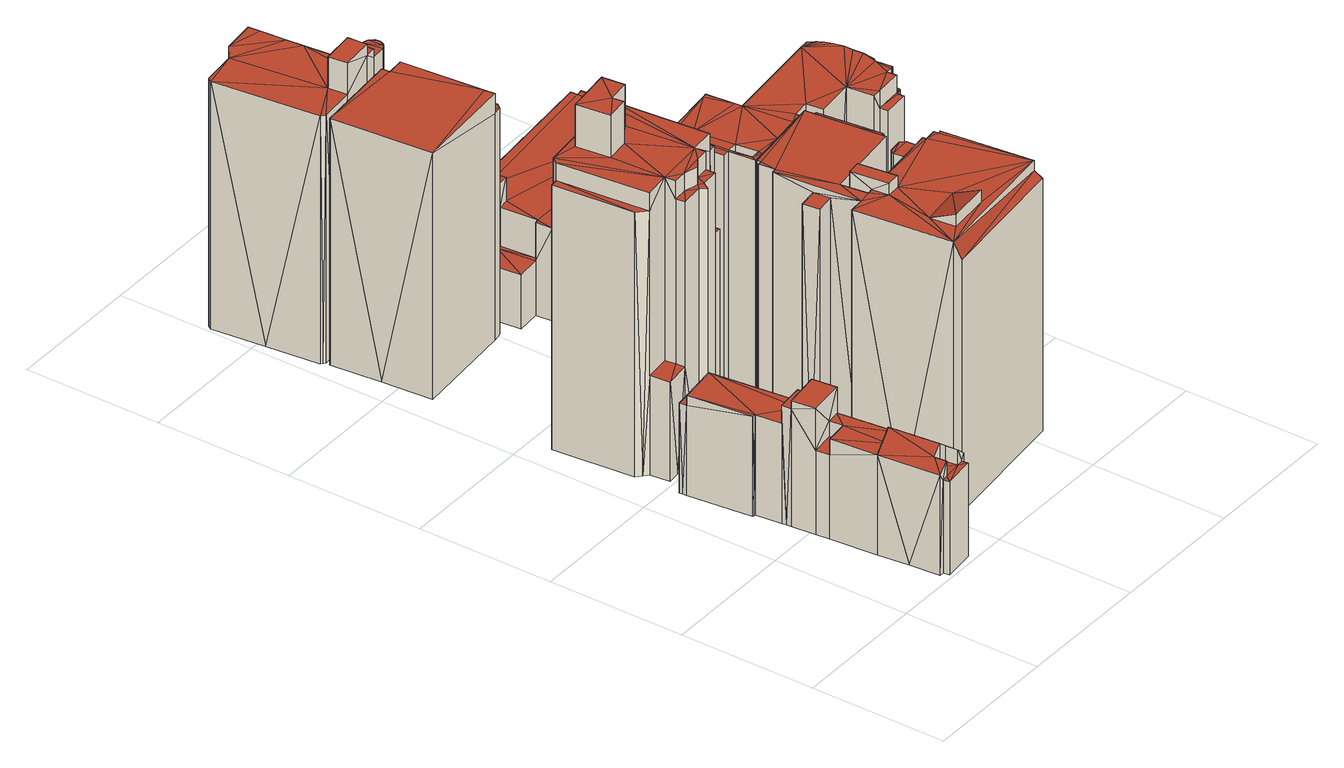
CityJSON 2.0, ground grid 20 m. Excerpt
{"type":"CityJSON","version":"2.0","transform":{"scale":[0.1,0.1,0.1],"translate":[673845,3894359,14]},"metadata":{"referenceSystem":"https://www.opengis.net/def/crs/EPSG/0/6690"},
"CityObjects":{
"building1":{"type":"Building","attributes":{"class":"3002","usage":"401","measuredHeight":19,"storeysAboveGround":5,"BuildingDetailAttribute.totalFloorArea":985.53,"BuildingDetailAttribute.buildingFootprintArea":197.11,"BuildingDetailAttribute.buildingRoofEdgeArea":197.11,"BuildingDetailAttribute.urbanPlanType":"21","BuildingDetailAttribute.landUseType":"212","BuildingDetailAttribute.surveyYear":2021,"BuildingIDAttribute.prefecture":"23","BuildingIDAttribute.city":"23102"},"address":[{"country":"日本","locality":"愛知県名古屋市"}],"geometry":[{"type":"Solid","lod":"2","boundaries":[[[[0,1,2,3,4,5,6,7,8,9,10,11,12,13,14,15,16,17,18,19,20,21,22,23]],[[24,25,26]],[[13,24,26,14]],[[12,27,24,13]],[[15,28,29,16]],[[16,29,30,17]],[[26,31,32,28]],[[14,26,28,15]],[[33,34,25,24]],[[33,9,8,35]],[[34,33,35]],[[10,9,33]],[[36,11,10]],[[36,10,33]],[[7,6,37]],[[35,8,7]],[[35,7,37]],[[37,6,5,38]],[[39,1,0,40]],[[41,39,40]],[[23,22,42]],[[40,0,23]],[[40,23,42]],[[4,3,43]],[[44,4,43]],[[44,38,4]],[[38,5,4]],[[43,45,46]],[[43,3,2,45]],[[47,43,46]],[[45,2,1,39]],[[11,36,27,12]],[[48,49,50,51]],[[39,41,51,50]],[[52,21,20,53]],[[53,20,19,54]],[[18,55,54,19]],[[52,56,57]],[[42,52,57]],[[22,21,52]],[[42,22,52]],[[58,59,57,56]],[[59,58,60,61]],[[61,60,62,63]],[[63,62,64,65]],[[55,18,17]],[[55,17,30]],[[65,64,55]],[[65,55,30]],[[66,40,67]],[[66,67,29]],[[48,28,32]],[[46,48,32]],[[45,49,48]],[[46,45,48]],[[38,44,68,69]],[[69,68,70,71]],[[43,47,70]],[[70,47,31]],[[71,70,31,26]],[[37,38,69]],[[34,35,37]],[[34,37,25]],[[37,69,25]],[[25,69,26]],[[69,71,26]],[[36,33,24,27]],[[41,40,66]],[[51,66,29]],[[41,66,51]],[[28,51,29]],[[48,51,28]],[[52,53,56]],[[62,60,64]],[[58,56,60]],[[60,56,64]],[[56,53,64]],[[55,64,54]],[[64,53,54]],[[40,59,67]],[[67,59,61]],[[40,42,59]],[[59,42,57]],[[29,63,30]],[[67,61,63]],[[63,65,30]],[[67,63,29]],[[44,43,70,68]],[[47,46,32,31]],[[45,39,50,49]]]],"semantics":{"surfaces":[{"type":"GroundSurface"},{"type":"WallSurface"},{"type":"RoofSurface"}],"values":[[0,1,1,1,1,1,1,1,1,1,1,1,1,1,1,1,1,1,1,1,1,1,1,1,1,1,1,1,1,1,1,1,1,1,1,1,1,1,1,1,1,1,1,1,1,1,1,1,1,1,1,1,1,1,1,1,1,1,1,1,2,2,2,2,2,2,2,2,2,2,2,2,2,2,2,2,2,2,2,2,2,2,2,2,2,2,2,2,2,2]]}}]},
"building2":{"type":"Building","attributes":{"class":"3001","usage":"412","measuredHeight":6.4,"storeysAboveGround":2,"BuildingDetailAttribute.totalFloorArea":177.97,"BuildingDetailAttribute.buildingFootprintArea":88.99,"BuildingDetailAttribute.buildingRoofEdgeArea":88.99,"BuildingDetailAttribute.urbanPlanType":"21","BuildingDetailAttribute.landUseType":"211","BuildingDetailAttribute.surveyYear":2021,"BuildingIDAttribute.prefecture":"23","BuildingIDAttribute.city":"23102"},"address":[{"country":"日本","locality":"愛知県名古屋市"}],"geometry":[{"type":"Solid","lod":"2","boundaries":[[[[72,73,74,75,76,77,78,79,80]],[[79,78,81]],[[82,80,79]],[[82,79,81]],[[77,83,81,78]],[[76,84,83,77]],[[84,76,75,85]],[[74,73,86]],[[85,75,74]],[[85,74,86]],[[86,73,72,87]],[[87,72,80,82]],[[81,83,84,85,86,87,82]]]],"semantics":{"surfaces":[{"type":"GroundSurface"},{"type":"WallSurface"},{"type":"RoofSurface"}],"values":[[0,1,1,1,1,1,1,1,1,1,1,1,2]]}}]},
"building3":{"type":"Building","attributes":{"class":"3002","usage":"412","measuredHeight":48.9,"storeysAboveGround":15,"BuildingDetailAttribute.totalFloorArea":4247.37,"BuildingDetailAttribute.buildingFootprintArea":283.16,"BuildingDetailAttribute.buildingRoofEdgeArea":283.16,"BuildingDetailAttribute.urbanPlanType":"21","BuildingDetailAttribute.landUseType":"211","BuildingDetailAttribute.surveyYear":2021,"BuildingIDAttribute.prefecture":"23","BuildingIDAttribute.city":"23102"},"address":[{"country":"日本","locality":"愛知県名古屋市"}],"geometry":[{"type":"Solid","lod":"2","boundaries":[[[[88,89,90,91,92,93,94,95,96,97,98,99,100,101,102,103,104,105,106,107,108,109,110,111,112]],[[113,114,115,116]],[[112,117,88]],[[88,117,116]],[[115,88,116]],[[89,88,115]],[[89,115,118,90]],[[117,119,120]],[[117,112,111,119]],[[121,110,109,122]],[[123,119,121]],[[119,111,110,121]],[[124,125,120,119]],[[126,127,125,124]],[[103,128,126,104]],[[126,128,127]],[[105,129,130,106]],[[104,126,129,105]],[[129,126,131]],[[132,133,102]],[[101,132,102]],[[103,102,128]],[[102,133,128]],[[133,132,134,135]],[[134,136,137,138]],[[135,134,138]],[[138,139,140]],[[138,137,141,139]],[[139,141,142,143]],[[140,139,144,145]],[[145,144,146,147]],[[147,146,114,113]],[[107,148,108]],[[109,108,122]],[[108,148,122]],[[106,130,148,107]],[[129,131,123,121]],[[149,150,151,152]],[[153,154,150,149]],[[154,153,155,156]],[[156,155,157,158]],[[159,160,158,157]],[[160,159,152,151]],[[143,142,93,161]],[[142,94,93]],[[95,94,142]],[[162,96,95]],[[162,95,142]],[[161,93,92,163]],[[163,92,91,164]],[[164,91,90,118]],[[100,165,132,101]],[[165,100,99,166]],[[98,136,134]],[[98,97,136]],[[166,99,98]],[[166,98,134]],[[136,97,96,162]],[[133,135,138]],[[128,133,138]],[[145,147,113]],[[155,128,138]],[[153,128,155]],[[128,153,127]],[[155,138,157]],[[152,157,117]],[[157,138,117]],[[149,152,127]],[[152,117,127]],[[153,149,127]],[[159,157,152]],[[127,117,125]],[[125,117,120]],[[138,140,145]],[[145,113,117]],[[138,145,117]],[[117,113,116]],[[129,121,148]],[[130,129,148]],[[148,121,122]],[[131,124,123]],[[124,119,123]],[[126,124,131]],[[154,156,160]],[[150,160,151]],[[160,156,158]],[[154,160,150]],[[144,161,146]],[[146,164,114]],[[139,143,144]],[[115,114,118]],[[144,143,161]],[[146,161,163,164]],[[114,164,118]],[[165,166,132]],[[132,166,134]],[[136,162,141,137]],[[141,162,142]]]],"semantics":{"surfaces":[{"type":"GroundSurface"},{"type":"WallSurface"},{"type":"RoofSurface"}],"values":[[0,1,1,1,1,1,1,1,1,1,1,1,1,1,1,1,1,1,1,1,1,1,1,1,1,1,1,1,1,1,1,1,1,1,1,1,1,1,1,1,1,1,1,1,1,1,1,1,1,1,1,1,1,1,1,1,1,1,2,2,2,2,2,2,2,2,2,2,2,2,2,2,2,2,2,2,2,2,2,2,2,2,2,2,2,2,2,2,2,2,2,2,2,2,2,2,2,2]]}}]},
"building4":{"type":"Building","attributes":{"class":"3002","usage":"414","measuredHeight":37.2,"storeysAboveGround":13,"BuildingDetailAttribute.totalFloorArea":3325.91,"BuildingDetailAttribute.buildingFootprintArea":255.84,"BuildingDetailAttribute.buildingRoofEdgeArea":255.84,"BuildingDetailAttribute.urbanPlanType":"21","BuildingDetailAttribute.landUseType":"211","BuildingDetailAttribute.surveyYear":2021,"BuildingIDAttribute.prefecture":"23","BuildingIDAttribute.city":"23102"},"address":[{"country":"日本","locality":"愛知県名古屋市"}],"geometry":[{"type":"Solid","lod":"2","boundaries":[[[[167,168,169,170,171,172,173,174,175,176,177,178]],[[173,179,180,174]],[[172,181,179,173]],[[179,181,182]],[[174,180,183,175]],[[177,184,185,178]],[[176,186,184,177]],[[187,169,168,188]],[[189,187,190]],[[189,170,169,187]],[[167,178,185]],[[188,168,167]],[[188,167,185]],[[171,170,189]],[[181,172,171]],[[181,171,189]],[[191,192,183]],[[183,192,186]],[[175,183,176]],[[176,183,186]],[[193,194,192,191]],[[195,196,190,187]],[[196,195,184]],[[179,182,194,193]],[[180,191,183]],[[179,193,191,180]],[[195,187,188]],[[195,188,185]],[[184,195,185]],[[181,189,196,194]],[[182,181,194]],[[192,194,196]],[[196,189,190]],[[192,196,184]],[[186,192,184]]]],"semantics":{"surfaces":[{"type":"GroundSurface"},{"type":"WallSurface"},{"type":"RoofSurface"}],"values":[[0,1,1,1,1,1,1,1,1,1,1,1,1,1,1,1,1,1,1,1,1,1,1,1,2,2,2,2,2,2,2,2,2,2,2]]}}]},
"building5":{"type":"Building","attributes":{"class":"3002","usage":"412","measuredHeight":42.2,"storeysAboveGround":14,"BuildingDetailAttribute.totalFloorArea":7364.65,"BuildingDetailAttribute.buildingFootprintArea":526.05,"BuildingDetailAttribute.buildingRoofEdgeArea":526.05,"BuildingDetailAttribute.urbanPlanType":"21","BuildingDetailAttribute.landUseType":"211","BuildingDetailAttribute.surveyYear":2021,"BuildingIDAttribute.prefecture":"23","BuildingIDAttribute.city":"23102"},"address":[{"country":"日本","locality":"愛知県名古屋市"}],"geometry":[{"type":"Solid","lod":"2","boundaries":[[[[197,198,199,200,201,202,203,204,205,206,207,208,209,210,211,212,213,214,215,216,217,218,219,220,221,222,223,224,225,226,227,228,229,230,231,232,233,234,235,236,237,238,239,240,241]],[[199,242,243,200]],[[198,244,242,199]],[[244,198,197,245]],[[201,246,202]],[[203,202,247]],[[202,246,247]],[[247,248,249]],[[203,247,249,204]],[[200,243,246,201]],[[239,250,251,240]],[[252,253,254]],[[250,239,252]],[[250,252,254]],[[239,238,252]],[[254,253,255,256]],[[240,251,257,241]],[[257,251,256]],[[255,257,256]],[[258,212,211,259]],[[213,212,258]],[[260,214,213]],[[260,213,258]],[[259,211,210,261]],[[209,262,261,210]],[[207,263,208]],[[208,263,264]],[[262,208,264]],[[209,208,262]],[[265,266,267]],[[268,265,267]],[[267,266,269,270]],[[269,271,270]],[[236,272,273,237]],[[272,236,235,274]],[[227,275,276]],[[276,275,274,277]],[[228,227,276]],[[235,277,274]],[[234,277,235]],[[226,278,275,227]],[[278,226,225,279]],[[224,280,279,225]],[[280,224,223,281]],[[221,282,222]],[[223,222,281]],[[222,282,281]],[[283,215,284]],[[285,283,284]],[[283,216,215]],[[282,221,220,285]],[[282,285,284]],[[214,260,284,215]],[[206,286,263,207]],[[205,287,286,206]],[[204,249,287,205]],[[237,273,252,238]],[[231,288,289,232]],[[229,290,230]],[[231,230,288]],[[230,290,288]],[[228,276,290,229]],[[277,234,233,291]],[[291,233,232,289]],[[219,292,285,220]],[[218,217,293]],[[292,219,218]],[[292,218,293]],[[293,217,216,283]],[[258,262,264]],[[197,241,245]],[[241,257,245]],[[247,245,248]],[[245,257,248]],[[242,244,243]],[[243,244,246]],[[244,245,247,246]],[[250,254,256,251]],[[258,259,262]],[[262,259,261]],[[271,267,270]],[[268,267,271]],[[260,258,253]],[[272,284,273]],[[282,284,272]],[[284,260,253]],[[281,272,274,275]],[[263,286,264]],[[286,249,264]],[[287,249,286]],[[257,255,249]],[[248,257,249]],[[249,255,264]],[[252,273,253]],[[273,284,253]],[[280,281,279]],[[281,282,272]],[[279,281,275]],[[278,279,275]],[[255,268,271]],[[255,271,264]],[[266,258,269]],[[265,258,266]],[[271,269,264]],[[269,258,264]],[[258,268,253]],[[268,258,265]],[[253,268,255]],[[277,291,289]],[[276,277,289]],[[290,276,288]],[[288,276,289]],[[292,293,283,285]]]],"semantics":{"surfaces":[{"type":"GroundSurface"},{"type":"WallSurface"},{"type":"RoofSurface"}],"values":[[0,1,1,1,1,1,1,1,1,1,1,1,1,1,1,1,1,1,1,1,1,1,1,1,1,1,1,1,1,1,1,1,1,1,1,1,1,1,1,1,1,1,1,1,1,1,1,1,1,1,1,1,1,1,1,1,1,1,1,1,1,1,1,1,1,1,1,1,1,1,1,1,1,1,2,2,2,2,2,2,2,2,2,2,2,2,2,2,2,2,2,2,2,2,2,2,2,2,2,2,2,2,2,2,2,2,2,2,2,2,2,2,2]]}}]},
"building6":{"type":"Building","attributes":{"class":"3002","usage":"414","measuredHeight":42.1,"storeysAboveGround":13,"BuildingDetailAttribute.totalFloorArea":2917.61,"BuildingDetailAttribute.buildingFootprintArea":224.43,"BuildingDetailAttribute.buildingRoofEdgeArea":224.43,"BuildingDetailAttribute.urbanPlanType":"21","BuildingDetailAttribute.landUseType":"211","BuildingDetailAttribute.surveyYear":2021,"BuildingIDAttribute.prefecture":"23","BuildingIDAttribute.city":"23102"},"address":[{"country":"日本","locality":"愛知県名古屋市"}],"geometry":[{"type":"Solid","lod":"2","boundaries":[[[[294,295,296,297,298,299,300,301,302,303,304,305,306,307,308,309,310,311,312,313,314,315,316,317,318,319,320,321,322,323,324,325,326,327,328,329,330,331]],[[332,333,334,335]],[[334,333,336]],[[337,338,333,332]],[[333,338,339]],[[340,341,331]],[[330,340,331]],[[294,331,342]],[[331,341,342]],[[335,334,341]],[[343,335,341,340]],[[344,345,346]],[[344,304,303,345]],[[347,344,348]],[[349,305,304,344]],[[347,349,344]],[[345,303,302,350]],[[306,305,349]],[[351,307,306]],[[351,306,349]],[[334,336,346,345]],[[338,337,349,347]],[[352,353,354,355]],[[356,357,355,354]],[[358,359,357,356]],[[360,361,359,358]],[[362,363,361,360]],[[364,365,366,367]],[[367,366,324,368]],[[366,325,324]],[[368,324,323,369]],[[369,323,322,370]],[[370,322,353,352]],[[322,321,353]],[[316,371,372,317]],[[314,373,315]],[[315,373,374]],[[371,315,374]],[[316,315,371]],[[317,372,318]],[[319,318,375]],[[318,372,375]],[[319,375,376,320]],[[353,321,320,376]],[[296,377,378,297]],[[294,342,295]],[[296,295,377]],[[295,342,377]],[[350,302,301,379]],[[379,301,300,380]],[[299,298,381]],[[380,300,299]],[[380,299,381]],[[297,378,381,298]],[[313,382,373,314]],[[312,383,382,313]],[[311,384,383,312]],[[310,309,385]],[[384,311,310]],[[384,310,385]],[[308,307,351]],[[385,309,308]],[[385,308,351]],[[364,386,335]],[[365,364,335,343]],[[387,388,363,362]],[[363,388,389]],[[371,374,388,387]],[[363,389,386,364]],[[325,366,390,326]],[[328,391,329]],[[330,329,340]],[[329,391,340]],[[326,390,327]],[[328,327,391]],[[327,390,391]],[[333,339,348,344]],[[333,344,346,336]],[[338,347,348,339]],[[359,361,355]],[[357,359,355]],[[361,368,355]],[[369,352,355]],[[369,370,352]],[[363,364,367]],[[368,369,355]],[[363,367,361]],[[361,367,368]],[[371,387,375]],[[372,371,375]],[[387,362,360]],[[387,360,375]],[[375,356,376]],[[360,358,375]],[[358,356,375]],[[356,354,376]],[[354,353,376]],[[342,341,377]],[[377,341,379]],[[378,377,381]],[[377,379,381]],[[379,380,381]],[[334,345,350,341]],[[341,350,379]],[[388,373,389]],[[389,382,386]],[[386,332,335]],[[337,332,386]],[[374,373,388]],[[373,382,389]],[[383,384,382]],[[382,337,386]],[[382,384,337]],[[337,351,349]],[[384,385,337]],[[385,351,337]],[[390,343,340]],[[366,365,390]],[[365,343,390]],[[391,390,340]]]],"semantics":{"surfaces":[{"type":"GroundSurface"},{"type":"WallSurface"},{"type":"RoofSurface"}],"values":[[0,1,1,1,1,1,1,1,1,1,1,1,1,1,1,1,1,1,1,1,1,1,1,1,1,1,1,1,1,1,1,1,1,1,1,1,1,1,1,1,1,1,1,1,1,1,1,1,1,1,1,1,1,1,1,1,1,1,1,1,1,1,1,1,1,1,1,1,1,1,1,1,1,1,1,1,1,2,2,2,2,2,2,2,2,2,2,2,2,2,2,2,2,2,2,2,2,2,2,2,2,2,2,2,2,2,2,2,2,2,2,2,2,2,2,2,2,2,2,2]]}}]},
"building7":{"type":"Building","attributes":{"class":"3002","usage":"412","measuredHeight":35.4,"storeysAboveGround":13,"BuildingDetailAttribute.totalFloorArea":4324.46,"BuildingDetailAttribute.buildingFootprintArea":332.65,"BuildingDetailAttribute.buildingRoofEdgeArea":332.65,"BuildingDetailAttribute.urbanPlanType":"21","BuildingDetailAttribute.landUseType":"211","BuildingDetailAttribute.surveyYear":2021,"BuildingIDAttribute.prefecture":"23","BuildingIDAttribute.city":"23102"},"address":[{"country":"日本","locality":"愛知県名古屋市"}],"geometry":[{"type":"Solid","lod":"2","boundaries":[[[[392,393,394,395,396,397,398,399,400,401,402,403,404,405,406,407,408,409,410,411,412,413,414,415,416,417,418,419,420,421,422,423,424,425,426,427,428,429,430,431,432,433,434,435,436]],[[405,404,437]],[[438,406,405]],[[438,405,437]],[[407,438,439]],[[407,406,438]],[[440,408,407]],[[440,407,439]],[[403,402,441]],[[442,403,441]],[[442,437,403]],[[437,404,403]],[[420,443,444,421]],[[443,420,419,445]],[[421,444,422]],[[423,422,446]],[[422,444,446]],[[447,398,397,448]],[[449,399,447,450]],[[399,398,447]],[[395,451,396]],[[397,396,448]],[[396,451,448]],[[393,452,394]],[[394,452,453]],[[451,394,453]],[[395,394,451]],[[454,400,399,449]],[[427,455,428]],[[429,428,456]],[[428,455,456]],[[426,457,455,427]],[[425,458,459,457]],[[426,425,457]],[[452,393,392,460]],[[460,392,436,461]],[[461,436,435,462]],[[462,435,434,463]],[[433,464,463,434]],[[431,465,432]],[[433,432,464]],[[432,465,464]],[[430,466,465,431]],[[456,467,466,430]],[[429,456,430]],[[468,469,467,456]],[[424,470,458,425]],[[458,470,471]],[[458,471,472,473]],[[446,474,470]],[[423,446,470,424]],[[417,475,418]],[[418,475,476]],[[445,418,476]],[[419,418,445]],[[477,478,474,446]],[[445,476,478,477]],[[414,479,480,415]],[[479,414,413,481]],[[481,413,412,482]],[[483,410,409,484]],[[485,411,410,483]],[[484,409,408,440]],[[441,402,401,486]],[[486,454,487]],[[486,401,400,454]],[[487,454,488,489]],[[482,412,411,485]],[[416,415,480]],[[475,417,416]],[[475,416,480]],[[473,472,490,491]],[[491,490,492]],[[493,491,492,494]],[[457,459,491,493]],[[494,492,469,468]],[[495,496,489,488]],[[496,495,497,498]],[[497,499,451,453]],[[498,497,453]],[[499,497,500,501]],[[502,503,450,447]],[[503,502,504,505]],[[505,504,506,507]],[[507,506,501,500]],[[508,509,510,511]],[[512,513,511,510]],[[514,515,513,512]],[[515,514,509,508]],[[516,517,518,519]],[[519,518,520,521]],[[517,516,522,523]],[[523,522,521,520]],[[524,525,439,438]],[[525,524,526,527]],[[528,529,527,526]],[[529,528,530,531]],[[531,530,437,442]],[[524,438,526]],[[526,438,437]],[[528,526,530]],[[530,526,437]],[[517,523,520,518]],[[514,512,510,509]],[[443,445,477]],[[443,477,446,444]],[[499,501,451]],[[506,504,448]],[[504,447,448]],[[502,447,504]],[[501,506,448]],[[451,501,448]],[[454,449,450,503]],[[495,488,500,497]],[[488,507,500]],[[488,505,507]],[[488,503,505]],[[454,503,488]],[[455,494,468]],[[455,468,456]],[[457,494,455]],[[457,493,494]],[[458,473,491,459]],[[513,516,519,511]],[[492,490,469]],[[469,490,467]],[[467,490,466]],[[478,508,474]],[[470,474,471]],[[466,490,465]],[[508,511,474]],[[465,490,464]],[[513,480,482,516]],[[490,441,464]],[[474,511,471]],[[471,511,472]],[[479,481,482,480]],[[464,441,463]],[[511,519,472]],[[519,484,472]],[[519,521,484]],[[521,483,484]],[[441,462,463]],[[484,440,439,525]],[[529,525,527]],[[441,486,487]],[[441,452,462]],[[472,531,490]],[[472,484,525]],[[472,529,531]],[[472,525,529]],[[531,442,441]],[[531,441,490]],[[441,496,452]],[[452,461,462]],[[496,487,489]],[[452,498,453]],[[452,460,461]],[[441,487,496]],[[496,498,452]],[[516,482,522]],[[522,485,483]],[[482,485,522]],[[521,522,483]],[[476,515,508,478]],[[476,475,515]],[[515,480,513]],[[475,480,515]]]],"semantics":{"surfaces":[{"type":"GroundSurface"},{"type":"WallSurface"},{"type":"RoofSurface"}],"values":[[0,1,1,1,1,1,1,1,1,1,1,1,1,1,1,1,1,1,1,1,1,1,1,1,1,1,1,1,1,1,1,1,1,1,1,1,1,1,1,1,1,1,1,1,1,1,1,1,1,1,1,1,1,1,1,1,1,1,1,1,1,1,1,1,1,1,1,1,1,1,1,1,1,1,1,1,1,1,1,1,1,1,1,1,1,1,1,1,1,1,1,1,1,1,1,1,1,1,2,2,2,2,2,2,2,2,2,2,2,2,2,2,2,2,2,2,2,2,2,2,2,2,2,2,2,2,2,2,2,2,2,2,2,2,2,2,2,2,2,2,2,2,2,2,2,2,2,2,2,2,2,2,2,2,2,2,2,2,2,2,2,2,2,2,2,2,2,2]]}}]},
"building8":{"type":"Building","attributes":{"class":"3002","usage":"422","measuredHeight":17.6,"storeysAboveGround":4,"BuildingDetailAttribute.totalFloorArea":1565.05,"BuildingDetailAttribute.buildingFootprintArea":391.26,"BuildingDetailAttribute.buildingRoofEdgeArea":391.26,"BuildingDetailAttribute.urbanPlanType":"21","BuildingDetailAttribute.landUseType":"214","BuildingDetailAttribute.surveyYear":2021,"BuildingIDAttribute.prefecture":"23","BuildingIDAttribute.city":"23102"},"address":[{"country":"日本","locality":"愛知県名古屋市"}],"geometry":[{"type":"Solid","lod":"2","boundaries":[[[[532,533,534,535,536,537,538,539,540,541,542,543,544,545,546,547,548]],[[549,550,551,552]],[[553,549,552,554]],[[554,552,555,556]],[[557,558,559]],[[560,557,559]],[[542,541,557]],[[550,549,560]],[[550,560,559]],[[560,542,557]],[[561,562,563]],[[559,561,563]],[[558,564,561]],[[559,558,561]],[[552,551,563,562]],[[544,565,566,545]],[[566,565,567]],[[545,566,568,546]],[[568,569,570]],[[546,568,570,547]],[[565,544,543,571]],[[571,543,542,560]],[[540,572,557,541]],[[572,540,539,573]],[[573,539,538,574]],[[574,538,537,575]],[[576,574,575]],[[575,537,536,577]],[[535,578,577,536]],[[534,533,579]],[[578,535,534]],[[578,534,579]],[[532,580,579,533]],[[548,581,580,532]],[[547,570,581,548]],[[561,564,582,583]],[[574,576,583,582]],[[569,568,556,555]],[[566,567,549,553]],[[550,559,563,551]],[[565,571,560,549]],[[567,565,549]],[[568,554,556]],[[566,553,554]],[[566,554,568]],[[572,573,558]],[[557,572,558]],[[558,573,574]],[[558,574,582]],[[564,558,582]],[[561,583,562]],[[562,583,578]],[[583,575,577]],[[552,562,555]],[[578,583,577]],[[555,562,578]],[[581,578,579,580]],[[581,555,578]],[[576,575,583]],[[569,555,581,570]]]],"semantics":{"surfaces":[{"type":"GroundSurface"},{"type":"WallSurface"},{"type":"RoofSurface"}],"values":[[0,1,1,1,1,1,1,1,1,1,1,1,1,1,1,1,1,1,1,1,1,1,1,1,1,1,1,1,1,1,1,1,1,1,1,1,1,1,1,2,2,2,2,2,2,2,2,2,2,2,2,2,2,2,2,2,2,2,2,2]]}}]}
},
"vertices":[
[79,100,6],[73,168,6],[71,188,6],[67,223,6],[67,230,6],[66,237,6],[62,274,6],[60,274,6],[58,275,6],[47,368,6],[47,374,6],[46,379,6],[103,385,6],[104,375,6],[121,230,6],[125,194,6],[135,106,6],[145,15,6],[141,15,6],[142,6,6],[95,1,6],[94,10,6],[88,10,6],[84,55,6],[104,375,142],[104,375,157],[121,230,157],[103,385,142],[125,194,157],[135,106,157],[145,15,157],[121,230,196],[125,194,196],[47,368,142],[47,368,157],[58,275,157],[46,379,142],[62,274,157],[66,237,157],[73,168,133],[79,100,157],[73,168,157],[88,10,157],[67,223,184],[66,237,184],[71,188,133],[71,188,196],[67,223,196],[105,192,157],[105,192,133],[107,172,133],[107,172,157],[94,10,147],[95,1,147],[142,6,147],[141,15,147],[103,11,147],[103,11,170],[101,29,147],[101,29,170],[115,30,147],[115,30,182],[129,32,147],[129,32,170],[131,14,147],[131,14,170],[107,103,157],[107,103,182],[106,241,184],[106,241,157],[108,228,184],[108,228,157],
[161,179,9],[147,180,9],[141,181,9],[134,181,9],[115,333,9],[163,340,9],[189,164,9],[184,168,9],[179,172,9],[189,164,73],[179,172,73],[163,340,73],[115,333,73],[134,181,73],[147,180,73],[161,179,73],
[176,440,1],[177,432,1],[178,418,1],[151,416,1],[145,406,1],[137,414,1],[104,411,1],[85,409,1],[66,407,1],[63,436,1],[56,442,1],[49,449,1],[38,568,1],[49,569,1],[52,574,1],[55,578,1],[189,592,1],[211,595,1],[221,596,1],[225,594,1],[231,524,1],[238,454,1],[225,453,1],[212,451,1],[176,448,1],[157,430,427],[157,430,400],[177,432,400],[177,432,427],[176,448,427],[178,418,400],[212,451,400],[212,451,427],[225,453,267],[238,454,267],[225,453,400],[200,587,400],[200,587,427],[189,592,400],[189,592,427],[55,578,427],[211,595,267],[221,596,267],[211,595,400],[49,569,400],[49,569,427],[63,436,400],[63,436,427],[63,436,151],[101,440,151],[101,440,427],[103,425,400],[103,425,427],[103,425,151],[104,411,151],[104,411,400],[123,426,400],[123,426,427],[144,421,400],[144,421,427],[225,594,267],[160,579,427],[160,579,490],[164,546,490],[164,546,427],[92,571,427],[92,571,490],[98,521,427],[98,521,490],[133,525,427],[133,525,490],[131,542,427],[131,542,490],[137,414,400],[66,407,151],[145,406,400],[151,416,400],[38,568,400],[49,449,400],
[199,764,8],[197,761,8],[184,759,8],[33,746,8],[27,820,8],[20,894,8],[146,905,8],[181,908,8],[182,896,8],[191,897,8],[201,776,8],[202,768,8],[146,905,350],[181,908,350],[20,894,380],[146,905,380],[182,896,350],[201,776,350],[202,768,350],[191,897,350],[184,759,350],[197,761,350],[33,746,380],[184,759,380],[172,895,350],[172,895,380],[147,893,350],[147,893,380],[182,774,350],[182,774,380],
[344,238,10],[341,263,10],[346,269,10],[366,271,10],[372,265,10],[373,253,10],[374,241,10],[375,236,10],[393,238,10],[394,231,10],[399,232,10],[407,166,10],[414,99,10],[415,87,10],[212,65,10],[211,77,10],[202,149,10],[194,221,10],[217,223,10],[213,267,10],[185,263,10],[184,276,10],[182,288,10],[210,291,10],[204,349,10],[208,350,10],[211,350,10],[208,374,10],[214,374,10],[213,380,10],[337,395,10],[338,387,10],[343,387,10],[346,386,10],[348,385,10],[359,291,10],[356,287,10],[349,286,10],[350,280,10],[231,265,10],[236,225,10],[245,227,10],[241,258,10],[261,260,10],[265,229,10],[346,269,400],[366,271,400],[341,263,400],[344,238,400],[372,265,400],[374,241,400],[374,241,414],[375,236,414],[241,258,431],[261,260,431],[245,227,414],[248,202,414],[248,202,431],[268,204,414],[268,204,431],[265,229,414],[211,77,414],[212,65,391],[194,221,414],[415,87,391],[414,99,399],[399,232,414],[414,99,414],[236,132,414],[240,94,414],[240,94,432],[236,133,414],[302,100,414],[302,100,432],[297,140,414],[231,265,414],[236,225,414],[350,280,414],[337,395,414],[338,387,409],[349,286,409],[213,380,414],[214,374,414],[208,374,414],[211,350,414],[204,349,414],[213,267,403],[217,223,414],[210,291,403],[394,231,414],[393,238,414],[348,385,409],[359,291,409],[343,387,409],[356,287,409],[182,288,403],[185,263,403],
[162,943,6],[165,942,6],[168,941,6],[173,935,6],[174,928,6],[173,926,6],[173,923,6],[169,918,6],[163,915,6],[140,913,6],[124,911,6],[76,907,6],[50,904,6],[23,902,6],[20,904,6],[17,907,6],[9,984,6],[0,1062,6],[4,1068,6],[55,1073,6],[75,1088,6],[99,1091,6],[124,1093,6],[171,1098,6],[172,1089,6],[173,1081,6],[178,1024,6],[173,1024,6],[171,1018,6],[166,1016,6],[162,1016,6],[145,1014,6],[150,958,6],[153,958,6],[156,959,6],[157,951,6],[158,943,6],[160,943,6],[122,940,380],[122,940,410],[138,941,397],[138,941,380],[138,941,410],[73,935,380],[73,935,427],[122,940,427],[158,943,53],[158,943,397],[162,943,397],[138,941,53],[124,911,410],[140,913,397],[140,913,410],[76,907,427],[124,911,427],[76,907,380],[163,915,397],[23,902,380],[173,1024,335],[173,1024,82],[173,1028,82],[173,1028,335],[172,1035,82],[172,1035,335],[167,1039,82],[167,1039,335],[161,1041,82],[161,1041,335],[129,1038,82],[129,1038,335],[131,1013,335],[131,1013,53],[145,1014,53],[145,1014,335],[162,1016,335],[166,1016,335],[171,1018,335],[124,1093,92],[171,1098,92],[75,1088,380],[124,1093,380],[173,1081,82],[178,1024,82],[168,941,397],[173,935,397],[169,918,397],[173,923,397],[174,928,397],[55,1073,380],[4,1068,380],[0,1062,380],[17,907,380],[131,1013,380],[126,1076,82],[126,1076,380],[129,1038,380],[150,958,53],[156,959,53],
[541,435,8],[538,431,8],[540,418,8],[541,406,8],[542,393,8],[543,380,8],[527,379,8],[489,376,8],[488,388,8],[475,387,8],[471,427,8],[442,424,8],[414,421,8],[393,419,8],[372,417,8],[351,415,8],[331,413,8],[329,431,8],[292,427,8],[274,425,8],[270,464,8],[260,463,8],[254,522,8],[264,523,8],[263,536,8],[261,550,8],[263,550,8],[266,550,8],[264,561,8],[347,570,8],[348,565,8],[349,559,8],[356,560,8],[361,519,8],[508,534,8],[528,536,8],[530,525,8],[531,514,8],[535,507,8],[539,496,8],[540,489,8],[542,482,8],[542,468,8],[543,453,8],[542,442,8],[414,421,282],[372,417,282],[372,417,362],[331,413,362],[471,427,362],[414,421,362],[264,561,341],[347,570,341],[266,550,341],[349,559,341],[527,379,82],[543,380,82],[489,376,336],[527,379,336],[541,406,82],[538,431,362],[541,406,362],[488,388,336],[528,536,59],[531,514,59],[508,534,59],[361,519,304],[508,534,304],[541,435,362],[542,442,362],[543,453,362],[542,468,362],[542,482,362],[539,496,362],[535,507,362],[531,514,362],[529,516,59],[529,516,362],[356,560,362],[361,519,362],[362,508,362],[362,508,304],[349,559,362],[261,550,362],[266,550,362],[278,551,341],[278,551,362],[254,522,362],[264,523,362],[260,463,362],[270,464,362],[292,427,362],[329,431,362],[274,425,362],[475,387,362],[488,388,362],[528,391,336],[528,391,362],[509,523,362],[509,523,304],[522,524,362],[509,523,59],[522,524,59],[527,405,336],[527,405,362],[536,405,336],[536,405,362],[536,405,82],[537,394,336],[537,394,82],[526,387,82],[526,387,336],[533,389,82],[533,389,336],[536,391,82],[536,391,336],[278,546,362],[278,546,285],[281,525,285],[281,525,362],[268,524,285],[268,524,362],[266,545,285],[266,545,362],[274,465,362],[274,465,285],[288,466,285],[288,466,362],[292,433,285],[292,433,362],[278,432,362],[278,432,285],[370,436,282],[370,436,362],[386,438,282],[386,438,362],[386,443,282],[386,443,362],[411,446,282],[411,446,362],
[525,871,8],[535,755,8],[527,754,8],[519,753,8],[519,748,8],[259,724,8],[257,749,8],[222,746,8],[215,812,8],[251,815,8],[250,822,8],[233,820,8],[229,854,8],[247,855,8],[287,859,8],[515,880,8],[516,870,8],[249,841,156],[249,841,184],[270,843,184],[270,843,148],[249,841,113],[270,843,113],[288,845,148],[288,845,113],[251,815,90],[252,804,90],[252,804,184],[250,822,156],[258,804,148],[274,806,148],[274,806,184],[258,804,90],[229,854,156],[247,855,113],[247,855,156],[287,859,113],[287,859,148],[515,880,148],[233,820,156],[215,812,90],[222,746,90],[257,749,90],[259,724,148],[257,749,148],[519,748,148],[519,753,148],[535,755,148],[525,871,148],[516,870,148],[263,750,90],[263,750,148]
]}
